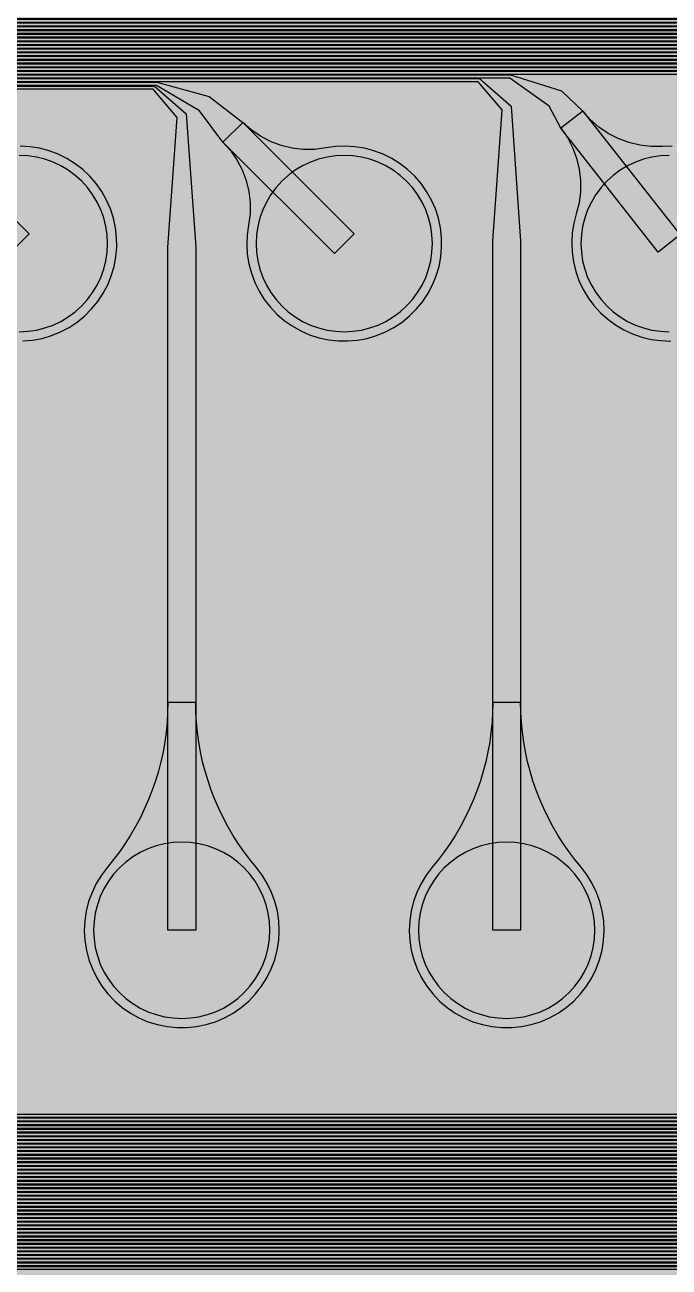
# Model space of a CAD drawing. Header units: metres. Extents: x -7231 to 10969, y -37556 to 1873.
# Drawn here: x -3313 to -2618, y -33144 to -31805 of the extents above; entities that cross this region are included whole.
import ezdxf

# ---------------------------------------------------------------- set-up
doc = ezdxf.new("R2010")
doc.units = ezdxf.units.M
for name, color, linetype in [('Metal1', 4, 'CONTINUOUS'), ('Metal2', 3, 'CONTINUOUS'), ('Polyimide', 7, 'CONTINUOUS'), ('Polyimide_Negative', 5, 'CONTINUOUS')]:
    doc.layers.add(name, color=color, linetype=linetype)

msp = doc.modelspace()

# ---------------------------------------------------------------- hatches: boundary and pattern name
at = {"layer": 'Polyimide'}
msp.add_hatch(color=7, dxfattribs=at).paths.add_polyline_path([(4065.7, -468), (4066.7, -502), (4068.5, -536), (4071.4, -570), (4075.5, -604), (4081, -638), (4088, -672), (4096.5, -706), (4106.6, -740), (4118.3, -774), (4131.6, -808), (4146.5, -842), (4162.9, -876), (4180.7, -910), (4199.8, -944), (4220.2, -978), (4241.7, -1012), (4264.2, -1046), (4287.5, -1080), (4311.5, -1114), (4336, -1148), (4360.9, -1182), (4385.9, -1216), (4410.9, -1250), (4435.7, -1284), (4460.2, -1318), (4484.2, -1352), (4507.5, -1385.9), (4530, -1419.9), (4551.5, -1453.9), (4571.9, -1487.9), (4591.1, -1521.9), (4608.9, -1555.9), (4625.3, -1589.9), (4640.1, -1623.9), (4653.4, -1657.9), (4665.1, -1691.9), (4675.2, -1725.9), (4683.7, -1759.9), (4690.7, -1793.9), (4696.2, -1827.9), (4700.3, -1861.9), (4703.2, -1895.9), (4705.1, -1929.9), (4706.1, -1963.9), (4706.4, -1997.9), (4706.5, -2031.9), (4706.5, -4793), (4710, -4838.4), (4720.2, -4882.7), (4737.1, -4925), (4760.1, -4964.2), (4788.9, -4999.5), (4822.6, -5030), (4860.5, -5055.1), (4901.8, -5074.2), (4901.8, -5074.2), (4970.7, -5105.2), (5034.7, -5145.3), (5092.8, -5193.5), (5143.8, -5249.2), (5186.9, -5311.2), (5221.2, -5378.4), (5246.2, -5449.7), (5261.4, -5523.7), (5266.5, -5599), (5261.4, -5674.3), (5246.2, -5748.3), (5221.2, -5819.6), (5186.9, -5886.8), (5143.8, -5948.8), (5092.8, -6004.5), (5034.7, -6052.7), (4970.7, -6092.8), (4901.8, -6123.8), (4860.5, -6142.9), (4822.6, -6168), (4788.9, -6198.5), (4760.1, -6233.8), (4737.1, -6273), (4720.2, -6315.3), (4710, -6359.6), (4706.5, -6405), (4706.5, -9221.5), (4710, -9266.9), (4720.2, -9311.2), (4737.1, -9353.5), (4760.1, -9392.7), (4788.9, -9428), (4822.6, -9458.5), (4860.5, -9483.6), (4901.8, -9502.7), (4970.7, -9533.7), (5034.7, -9573.8), (5092.8, -9622), (5143.8, -9677.7), (5186.9, -9739.7), (5221.2, -9806.9), (5246.2, -9878.2), (5261.4, -9952.2), (5266.5, -10027.5), (5261.4, -10102.8), (5246.2, -10176.8), (5221.2, -10248.1), (5186.9, -10315.3), (5143.8, -10377.3), (5092.8, -10433), (5034.7, -10481.2), (4970.7, -10521.3), (4901.8, -10552.3), (4860.5, -10571.4), (4822.6, -10596.5), (4788.9, -10627), (4760.1, -10662.3), (4737.1, -10701.5), (4720.2, -10743.8), (4710, -10788.1), (4706.5, -10833.5), (4706.5, -13650), (4710, -13695.4), (4720.2, -13739.7), (4737.1, -13782), (4760.1, -13821.2), (4788.9, -13856.5), (4822.6, -13887), (4860.5, -13912.1), (4901.8, -13931.2), (4970.7, -13962.2), (5034.7, -14002.2), (5092.8, -14050.5), (5143.8, -14106.2), (5186.9, -14168.2), (5221.2, -14235.4), (5246.2, -14306.7), (5261.4, -14380.7), (5266.5, -14456), (5261.4, -14531.3), (5246.2, -14605.3), (5221.2, -14676.5), (5186.9, -14743.8), (5143.8, -14805.8), (5092.8, -14861.5), (5034.7, -14909.7), (4970.7, -14949.8), (4901.8, -14980.8), (4860.5, -14999.9), (4822.6, -15025), (4788.9, -15055.5), (4760.1, -15090.8), (4737.1, -15130), (4720.2, -15172.3), (4710, -15216.6), (4706.5, -15262), (4706.5, -15456), (4720.9, -15750), (4764.1, -16041.3), (4835.7, -16326.8), (4934.9, -16604), (5060.7, -16870.2), (5212.1, -17122.7), (5387.5, -17359.2), (5585.2, -17577.3), (5803.3, -17775), (6039.8, -17950.4), (6292.3, -18101.8), (6558.4, -18227.6), (6835.6, -18326.8), (7121.2, -18398.3), (7412.4, -18441.5), (7706.5, -18456), (9969, -18456), (10047.4, -18459.8), (10125.1, -18471.4), (10201.2, -18490.4), (10275.2, -18516.9), (10346.1, -18550.5), (10413.5, -18590.8), (10476.5, -18637.6), (10534.7, -18690.3), (10587.4, -18748.5), (10634.2, -18811.5), (10674.5, -18878.9), (10708.1, -18949.8), (10734.6, -19023.8), (10753.6, -19099.9), (10765.2, -19177.6), (10769, -19256), (10769, -20895.8), (10730.2, -20951.4), (10694.6, -21009.1), (10662.2, -21068.6), (10633.2, -21129.9), (10607.6, -21192.7), (10585.5, -21256.7), (10566.9, -21322), (10552, -21388.1), (10540.8, -21455), (10533.4, -21522.3), (10529.6, -21590), (10529.6, -21657.8), (10533.4, -21725.5), (10540.8, -21792.9), (10552, -21859.7), (10566.9, -21925.9), (10585.5, -21991.1), (10607.6, -22055.2), (10633.2, -22117.9), (10662.2, -22179.2), (10694.6, -22238.7), (10730.2, -22296.4), (10769, -22352), (10769, -32454.2), (10728.7, -32510.5), (10691.7, -32568.9), (10658, -32629.3), (10627.8, -32691.6), (10601.2, -32755.4), (10578.2, -32820.7), (10558.9, -32887.1), (10543.4, -32954.5), (10531.8, -33022.7), (10524, -33091.4), (10520.1, -33160.5), (10520.1, -33229.7), (10524, -33298.8), (10531.8, -33367.5), (10543.4, -33435.7), (10558.9, -33503.1), (10578.2, -33569.5), (10601.2, -33634.8), (10627.8, -33698.6), (10658, -33760.8), (10691.7, -33821.3), (10728.7, -33879.7), (10769, -33936), (10769, -36556), (10765.2, -36634.4), (10753.6, -36712.1), (10734.6, -36788.2), (10708.1, -36862.1), (10674.5, -36933.1), (10634.2, -37000.5), (10587.4, -37063.5), (10534.7, -37121.7), (10476.5, -37174.4), (10413.5, -37221.2), (10346.1, -37261.5), (10275.2, -37295.1), (10201.2, -37321.6), (10125.1, -37340.6), (10047.4, -37352.1), (9969, -37356), (-6231, -37356), (-6309.4, -37352.1), (-6387.1, -37340.6), (-6463.2, -37321.6), (-6537.2, -37295.1), (-6608.1, -37261.5), (-6675.5, -37221.2), (-6738.5, -37174.4), (-6796.7, -37121.7), (-6849.4, -37063.5), (-6896.2, -37000.5), (-6936.5, -36933.1), (-6970.1, -36862.1), (-6996.6, -36788.2), (-7015.6, -36712.1), (-7027.2, -36634.4), (-7031, -36556), (-7031, -33936), (-6990.7, -33879.8), (-6953.7, -33821.3), (-6920, -33760.9), (-6889.8, -33698.6), (-6863.2, -33634.8), (-6840.2, -33569.5), (-6820.9, -33503.1), (-6805.4, -33435.7), (-6793.7, -33367.5), (-6785.9, -33298.8), (-6782, -33229.7), (-6782, -33160.5), (-6785.9, -33091.4), (-6793.7, -33022.7), (-6805.4, -32954.5), (-6820.9, -32887.1), (-6840.2, -32820.6), (-6863.2, -32755.4), (-6889.8, -32691.5), (-6920, -32629.3), (-6953.7, -32568.9), (-6990.7, -32510.4), (-7031, -32454.2), (-7031, -22364.8), (-6990.7, -22308.6), (-6953.7, -22250.1), (-6920, -22189.7), (-6889.8, -22127.5), (-6863.2, -22063.6), (-6840.2, -21998.4), (-6820.9, -21931.9), (-6805.4, -21864.5), (-6793.7, -21796.3), (-6785.9, -21727.6), (-6782, -21658.5), (-6782, -21589.3), (-6785.9, -21520.3), (-6793.7, -21451.5), (-6805.4, -21383.3), (-6820.9, -21315.9), (-6840.2, -21249.5), (-6863.2, -21184.2), (-6889.8, -21120.4), (-6920, -21058.1), (-6953.7, -20997.7), (-6990.7, -20939.3), (-7031, -20883), (-7031, -19256), (-7027.2, -19177.6), (-7015.6, -19099.9), (-6996.6, -19023.8), (-6970.1, -18949.8), (-6936.5, -18878.9), (-6896.2, -18811.5), (-6849.4, -18748.5), (-6796.7, -18690.3), (-6738.5, -18637.6), (-6675.5, -18590.8), (-6608.1, -18550.5), (-6537.2, -18516.9), (-6463.2, -18490.4), (-6387.1, -18471.4), (-6309.4, -18459.8), (-6231, -18456), (-3968.5, -18456), (-3674.4, -18441.5), (-3383.2, -18398.3), (-3097.6, -18326.8), (-2820.4, -18227.6), (-2554.3, -18101.8), (-2301.8, -17950.4), (-2065.3, -17775), (-1847.2, -17577.3), (-1649.5, -17359.2), (-1474.1, -17122.7), (-1322.7, -16870.2), (-1196.9, -16604), (-1097.7, -16326.8), (-1026.1, -16041.3), (-982.9, -15750), (-968.5, -15456), (-968.5, -15262), (-972, -15216.6), (-982.2, -15172.3), (-999.1, -15130), (-1022.1, -15090.8), (-1050.9, -15055.5), (-1084.6, -15025), (-1122.5, -14999.9), (-1163.8, -14980.8), (-1232.7, -14949.8), (-1296.7, -14909.7), (-1354.8, -14861.5), (-1405.8, -14805.8), (-1448.9, -14743.8), (-1483.2, -14676.5), (-1508.2, -14605.3), (-1523.4, -14531.3), (-1528.5, -14456), (-1523.4, -14380.7), (-1508.2, -14306.7), (-1483.2, -14235.4), (-1448.9, -14168.2), (-1405.8, -14106.2), (-1354.8, -14050.5), (-1296.7, -14002.2), (-1232.7, -13962.2), (-1163.8, -13931.2), (-1122.5, -13912.1), (-1084.6, -13887), (-1050.9, -13856.5), (-1022.1, -13821.2), (-999.1, -13782), (-982.2, -13739.7), (-972, -13695.4), (-968.5, -13650), (-968.5, -12309.6), (-972, -12264.3), (-982.2, -12219.9), (-999.1, -12177.7), (-1022.1, -12138.5), (-1050.9, -12103.2), (-1084.6, -12072.6), (-1122.5, -12047.5), (-1163.8, -12028.5), (-1232.7, -11997.4), (-1296.7, -11957.4), (-1354.8, -11909.1), (-1405.8, -11853.5), (-1448.9, -11791.5), (-1483.2, -11724.2), (-1508.2, -11653), (-1523.4, -11579), (-1528.5, -11503.7), (-1523.4, -11428.3), (-1508.2, -11354.4), (-1483.2, -11283.1), (-1448.9, -11215.9), (-1405.8, -11153.8), (-1354.8, -11098.2), (-1296.7, -11049.9), (-1232.7, -11009.9), (-1163.8, -10978.8), (-1122.5, -10959.8), (-1084.6, -10934.7), (-1050.9, -10904.1), (-1022.1, -10868.9), (-999.1, -10829.6), (-982.2, -10787.4), (-972, -10743), (-968.5, -10697.7), (-968.5, -9357.3), (-972, -9311.9), (-982.2, -9267.6), (-999.1, -9225.4), (-1022.1, -9186.1), (-1050.9, -9150.8), (-1084.6, -9120.3), (-1122.5, -9095.2), (-1163.8, -9076.2), (-1163.8, -9076.2), (-1232.7, -9045.1), (-1296.7, -9005.1), (-1354.8, -8956.8), (-1405.8, -8901.1), (-1448.9, -8839.1), (-1483.2, -8771.9), (-1508.2, -8700.6), (-1523.4, -8626.7), (-1528.5, -8551.3), (-1523.4, -8476), (-1508.2, -8402), (-1483.2, -8330.8), (-1448.9, -8263.5), (-1405.8, -8201.5), (-1354.8, -8145.9), (-1296.7, -8097.6), (-1232.7, -8057.6), (-1163.8, -8026.5), (-1163.8, -8026.5), (-1122.5, -8007.4), (-1084.6, -7982.4), (-1050.9, -7951.8), (-1022.1, -7916.5), (-999.1, -7877.3), (-982.2, -7835), (-972, -7790.7), (-968.5, -7745.4), (-968.5, -6405), (-972, -6359.6), (-982.2, -6315.3), (-999.1, -6273), (-1022.1, -6233.8), (-1050.9, -6198.5), (-1084.6, -6168), (-1122.5, -6142.9), (-1163.8, -6123.8), (-1163.8, -6123.8), (-1232.7, -6092.8), (-1296.7, -6052.7), (-1354.8, -6004.5), (-1405.8, -5948.8), (-1448.9, -5886.8), (-1483.2, -5819.6), (-1508.2, -5748.3), (-1523.4, -5674.3), (-1528.5, -5599), (-1523.4, -5523.7), (-1508.2, -5449.7), (-1483.2, -5378.4), (-1448.9, -5311.2), (-1405.8, -5249.2), (-1354.8, -5193.5), (-1296.7, -5145.3), (-1232.7, -5105.2), (-1163.8, -5074.2), (-1163.8, -5074.2), (-1122.5, -5055.1), (-1084.6, -5030), (-1050.9, -4999.5), (-1022.1, -4964.2), (-999.1, -4925), (-982.2, -4882.7), (-972, -4838.4), (-968.5, -4793), (-968.5, -2031.9), (-968.4, -1997.9), (-968.1, -1963.9), (-967.1, -1929.9), (-965.2, -1895.9), (-962.2, -1861.9), (-958, -1827.9), (-952.4, -1793.9), (-945.3, -1759.9), (-936.6, -1725.9), (-926.4, -1691.9), (-914.4, -1657.9), (-900.9, -1623.9), (-885.7, -1589.9), (-869.1, -1555.9), (-850.9, -1521.9), (-831.4, -1487.9), (-810.6, -1453.9), (-788.7, -1419.9), (-765.8, -1385.9), (-742.1, -1352), (-717.6, -1318), (-692.7, -1284), (-667.4, -1250), (-641.9, -1216), (-616.4, -1182), (-591.1, -1148), (-566.1, -1114), (-541.7, -1080), (-517.9, -1046), (-495, -1012), (-473.1, -978), (-452.4, -944), (-432.8, -910), (-414.7, -876), (-398, -842), (-382.9, -808), (-369.3, -774), (-357.4, -740), (-347.1, -706), (-338.4, -672), (-331.3, -638), (-325.7, -604), (-321.5, -570), (-318.6, -536), (-316.7, -502), (-315.7, -468), (-315.3, -434), (-315.2, -400), (-315.2, 401), (-315.2, 451), (-315.2, 1644), (-270.2, 1644), (-270, 1637.1), (-269.4, 1630.3), (-268.2, 1623.5), (-266.7, 1616.8), (-264.7, 1610.2), (-262.3, 1603.8), (-259.4, 1597.6), (-256.2, 1591.5), (-252.6, 1585.7), (-248.6, 1580.1), (-244.2, 1574.8), (-239.5, 1569.8), (-234.5, 1565.1), (-229.2, 1560.7), (-223.6, 1556.7), (-217.8, 1553.1), (-211.7, 1549.8), (-205.4, 1547), (-199, 1544.6), (-192.4, 1542.6), (-185.7, 1541), (-179, 1539.9), (-172.1, 1539.2), (-165.2, 1539), (-158.4, 1539.2), (-151.5, 1539.9), (-144.8, 1541), (-138.1, 1542.6), (-131.5, 1544.6), (-125.1, 1547), (-118.8, 1549.8), (-112.8, 1553.1), (-106.9, 1556.7), (-101.3, 1560.7), (-96, 1565.1), (-91, 1569.8), (-86.3, 1574.8), (-81.9, 1580.1), (-77.9, 1585.7), (-74.3, 1591.5), (-71.1, 1597.6), (-68.2, 1603.8), (-65.8, 1610.2), (-63.8, 1616.8), (-62.3, 1623.5), (-61.1, 1630.3), (-60.5, 1637.1), (-60.2, 1644), (1853, 1644), (1853, 1573), (3815.2, 1573), (3815.5, 1579.5), (3816.1, 1586.1), (3817.2, 1592.5), (3818.7, 1598.9), (3820.6, 1605.1), (3822.9, 1611.3), (3825.6, 1617.2), (3828.6, 1623), (3832.1, 1628.6), (3835.9, 1633.9), (3840.1, 1638.9), (3844.5, 1643.7), (3849.3, 1648.2), (3854.4, 1652.3), (3859.7, 1656.1), (3865.2, 1659.6), (3871, 1662.7), (3877, 1665.4), (3883.1, 1667.7), (3889.4, 1669.6), (3895.7, 1671.1), (3902.2, 1672.1), (3908.7, 1672.8), (3915.2, 1673), (3921.8, 1672.8), (3928.3, 1672.1), (3934.8, 1671.1), (3941.1, 1669.6), (3947.4, 1667.7), (3953.5, 1665.4), (3959.5, 1662.7), (3965.2, 1659.6), (3970.8, 1656.1), (3976.1, 1652.3), (3981.2, 1648.2), (3986, 1643.7), (3990.4, 1638.9), (3994.6, 1633.9), (3998.4, 1628.6), (4001.9, 1623), (4004.9, 1617.2), (4007.6, 1611.3), (4009.9, 1605.1), (4011.8, 1598.9), (4013.3, 1592.5), (4014.4, 1586.1), (4015, 1579.5), (4015.2, 1573), (4065.2, 1573), (4065.2, 451), (4065.2, 401), (4065.2, -400), (4065.3, -434), (4065.7, -468)])

# ---------------------------------------------------------------- linework, layer by layer
at = {"layer": 'Metal1'}
for points in [[(1520.7, -19211.9), (1520.7, -33111.7), (1489.7, -33142.7), (-5874.2, -33142.7), (-5905.2, -33111.7), (-5905.2, -30808.3), (-5874.2, -30777.2), (-3872.8, -30777.2), (-3838.6, -30807), (-3828.5, -30947.5), (-3828.5, -31671), (-3858.5, -31671), (-3858.5, -30947.5), (-3848.4, -30811), (-3874.2, -30780.8), (-5872.8, -30780.8), (-5901.7, -30809.7), (-5901.7, -33110.3), (-5872.8, -33139.2), (1488.3, -33139.2), (1517.2, -33110.3), (1517.2, -19211.9)], [(1512.7, -19211.9), (1512.7, -33103.7), (1481.7, -33134.7), (-5866.2, -33134.7), (-5897.2, -33103.7), (-5897.2, -30816.3), (-5866.2, -30785.2), (-4222.8, -30785.2), (-4188.6, -30815), (-4178.5, -30953.9), (-4178.5, -31671), (-4208.5, -31671), (-4208.5, -30953.9), (-4198.4, -30819), (-4224.2, -30788.8), (-5864.8, -30788.8), (-5893.7, -30817.7), (-5893.7, -33102.3), (-5864.8, -33131.2), (1480.3, -33131.2), (1509.2, -33102.3), (1509.2, -19211.9)], [(1504.7, -19211.9), (1504.7, -33095.7), (1473.7, -33126.7), (-5858.2, -33126.7), (-5889.2, -33095.7), (-5889.2, -30824.3), (-5858.2, -30793.2), (-4572.8, -30793.2), (-4538.6, -30823), (-4528.5, -30960.3), (-4528.5, -31671), (-4558.5, -31671), (-4558.5, -30960.3), (-4548.4, -30827), (-4574.2, -30796.8), (-5856.8, -30796.8), (-5885.7, -30825.7), (-5885.7, -33094.3), (-5856.8, -33123.2), (1472.3, -33123.2), (1501.2, -33094.3), (1501.2, -19211.9)], [(1496.7, -19211.9), (1496.7, -33087.7), (1465.7, -33118.7), (-5850.2, -33118.7), (-5881.2, -33087.7), (-5881.2, -30832.3), (-5850.2, -30801.2), (-4922.8, -30801.2), (-4888.6, -30831), (-4878.5, -30966.7), (-4878.5, -31671), (-4908.5, -31671), (-4908.5, -30966.7), (-4898.4, -30835), (-4924.2, -30804.8), (-5848.8, -30804.8), (-5877.7, -30833.7), (-5877.7, -33086.3), (-5848.8, -33115.2), (1464.3, -33115.2), (1493.2, -33086.3), (1493.2, -19211.9)], [(1488.7, -19211.9), (1488.7, -33079.7), (1457.7, -33110.7), (-5842.2, -33110.7), (-5873.2, -33079.7), (-5873.2, -30840.3), (-5842.2, -30809.2), (-5272.8, -30809.2), (-5238.5, -30838.9), (-5228.5, -30973.1), (-5228.5, -31671), (-5258.5, -31671), (-5258.5, -30973.1), (-5248.5, -30843.1), (-5274.2, -30812.8), (-5840.8, -30812.8), (-5869.7, -30841.7), (-5869.7, -33078.3), (-5840.8, -33107.2), (1456.3, -33107.2), (1485.2, -33078.3), (1485.2, -19211.9)], [(1480.7, -19211.9), (1480.7, -33071.7), (1449.7, -33102.7), (-5834.2, -33102.7), (-5865.2, -33071.7), (-5865.2, -31830.3), (-5834.2, -31799.2), (-22.8, -31799.2), (11.1, -31829.1), (21.5, -31987.1), (21.5, -32781), (-8.5, -32781), (-8.5, -31987.1), (1.9, -31832.9), (-24.2, -31802.7), (-5832.8, -31802.7), (-5861.7, -31831.7), (-5861.7, -33070.3), (-5832.8, -33099.2), (1448.3, -33099.2), (1477.2, -33070.3), (1477.2, -19211.9)], [(1472.7, -19211.9), (1472.7, -33063.7), (1441.7, -33094.7), (-5826.2, -33094.7), (-5857.2, -33063.7), (-5857.2, -31838.3), (-5826.2, -31807.2), (-372.8, -31807.2), (-338.9, -31837.1), (-328.5, -31993.5), (-328.5, -32781), (-358.5, -32781), (-358.5, -31993.5), (-348.1, -31840.9), (-374.2, -31810.7), (-5824.8, -31810.7), (-5853.7, -31839.7), (-5853.7, -33062.3), (-5824.8, -33091.2), (1440.3, -33091.2), (1469.2, -33062.3), (1469.2, -19211.9)], [(1464.7, -19211.9), (1464.7, -33055.7), (1433.7, -33086.7), (-5818.2, -33086.7), (-5849.2, -33055.7), (-5849.2, -31846.3), (-5818.2, -31815.2), (-722.8, -31815.2), (-688.9, -31845.1), (-678.5, -31999.9), (-678.5, -32781), (-708.5, -32781), (-708.5, -31999.9), (-698.1, -31848.9), (-724.2, -31818.7), (-5816.8, -31818.7), (-5845.7, -31847.7), (-5845.7, -33054.3), (-5816.8, -33083.2), (1432.3, -33083.2), (1461.2, -33054.3), (1461.2, -19211.9)], [(1456.7, -19211.9), (1456.7, -33047.7), (1425.7, -33078.7), (-5810.2, -33078.7), (-5841.2, -33047.7), (-5841.2, -31854.3), (-5810.2, -31823.2), (-1072.8, -31823.2), (-1038.8, -31853.1), (-1028.5, -32006.3), (-1028.5, -32781), (-1058.5, -32781), (-1058.5, -32006.3), (-1048.2, -31856.9), (-1074.2, -31826.7), (-5808.8, -31826.7), (-5837.7, -31855.7), (-5837.7, -33046.3), (-5808.8, -33075.2), (1424.3, -33075.2), (1453.2, -33046.3), (1453.2, -19211.9)], [(1448.7, -19211.9), (1448.7, -33039.7), (1417.7, -33070.7), (-5802.2, -33070.7), (-5833.2, -33039.7), (-5833.2, -31862.3), (-5802.2, -31831.2), (-1422.8, -31831.2), (-1388.8, -31861.1), (-1378.5, -32012.7), (-1378.5, -32781), (-1408.5, -32781), (-1408.5, -32012.7), (-1398.2, -31864.9), (-1424.2, -31834.7), (-5800.8, -31834.7), (-5829.7, -31863.7), (-5829.7, -33038.3), (-5800.8, -33067.2), (1416.3, -33067.2), (1445.2, -33038.3), (1445.2, -19211.9)], [(1440.7, -19211.9), (1440.7, -33031.7), (1409.7, -33062.7), (-5794.2, -33062.7), (-5825.2, -33031.7), (-5825.2, -31870.3), (-5794.2, -31839.2), (-1772.8, -31839.2), (-1738.8, -31869.1), (-1728.5, -32019.1), (-1728.5, -32781), (-1758.5, -32781), (-1758.5, -32019.1), (-1748.2, -31872.9), (-1774.2, -31842.7), (-5792.8, -31842.7), (-5821.7, -31871.7), (-5821.7, -33030.3), (-5792.8, -33059.2), (1408.3, -33059.2), (1437.2, -33030.3), (1437.2, -19211.9)], [(1432.7, -19211.9), (1432.7, -33023.7), (1401.7, -33054.7), (-5786.2, -33054.7), (-5817.2, -33023.7), (-5817.2, -31878.3), (-5786.2, -31847.2), (-2122.8, -31847.2), (-2088.8, -31877), (-2078.5, -32025.5), (-2078.5, -32781), (-2108.5, -32781), (-2108.5, -32025.5), (-2098.2, -31881), (-2124.2, -31850.7), (-5784.8, -31850.7), (-5813.7, -31879.7), (-5813.7, -33022.3), (-5784.8, -33051.2), (1400.3, -33051.2), (1429.2, -33022.3), (1429.2, -19211.9)], [(1424.7, -19211.9), (1424.7, -33015.7), (1393.7, -33046.7), (-5778.2, -33046.7), (-5809.2, -33015.7), (-5809.2, -31886.3), (-5778.2, -31855.2), (-2472.8, -31855.2), (-2438.7, -31885), (-2428.5, -32031.9), (-2428.5, -32781), (-2458.5, -32781), (-2458.5, -32031.9), (-2448.3, -31889), (-2474.2, -31858.7), (-5776.8, -31858.7), (-5805.7, -31887.7), (-5805.7, -33014.3), (-5776.8, -33043.2), (1392.3, -33043.2), (1421.2, -33014.3), (1421.2, -19211.9)], [(1416.7, -19211.9), (1416.7, -33007.7), (1385.7, -33038.7), (-5770.2, -33038.7), (-5801.2, -33007.7), (-5801.2, -31894.3), (-5770.2, -31863.2), (-2822.8, -31863.2), (-2788.7, -31893), (-2778.5, -32038.3), (-2778.5, -32781), (-2808.5, -32781), (-2808.5, -32038.3), (-2798.3, -31897), (-2824.2, -31866.7), (-5768.8, -31866.7), (-5797.7, -31895.7), (-5797.7, -33006.3), (-5768.8, -33035.2), (1384.3, -33035.2), (1413.2, -33006.3), (1413.2, -19211.9)], [(1408.7, -19211.9), (1408.7, -32999.7), (1377.7, -33030.7), (-5762.2, -33030.7), (-5793.2, -32999.7), (-5793.2, -31902.3), (-5762.2, -31871.2), (-3172.8, -31871.2), (-3138.7, -31901), (-3128.5, -32044.7), (-3128.5, -32781), (-3158.5, -32781), (-3158.5, -32044.7), (-3148.3, -31905), (-3174.2, -31874.7), (-5760.8, -31874.7), (-5789.7, -31903.7), (-5789.7, -32998.3), (-5760.8, -33027.2), (1376.3, -33027.2), (1405.2, -32998.3), (1405.2, -19211.9)], [(1400.7, -19211.9), (1400.7, -32991.7), (1369.7, -33022.7), (-5754.2, -33022.7), (-5785.2, -32991.7), (-5785.2, -31910.3), (-5754.2, -31879.2), (-3522.8, -31879.2), (-3488.7, -31909), (-3478.5, -32051.1), (-3478.5, -32781), (-3508.5, -32781), (-3508.5, -32051.1), (-3498.3, -31913), (-3524.2, -31882.7), (-5752.8, -31882.7), (-5781.7, -31911.7), (-5781.7, -32990.3), (-5752.8, -33019.2), (1368.3, -33019.2), (1397.2, -32990.3), (1397.2, -19211.9)], [(1392.7, -19211.9), (1392.7, -32983.7), (1361.7, -33014.7), (-5746.2, -33014.7), (-5777.2, -32983.7), (-5777.2, -31918.3), (-5746.2, -31887.2), (-3872.8, -31887.2), (-3838.6, -31917), (-3828.5, -32057.5), (-3828.5, -32781), (-3858.5, -32781), (-3858.5, -32057.5), (-3848.4, -31921), (-3874.2, -31890.7), (-5744.8, -31890.7), (-5773.7, -31919.7), (-5773.7, -32982.3), (-5744.8, -33011.2), (1360.3, -33011.2), (1389.2, -32982.3), (1389.2, -19211.9)], [(1384.7, -19211.9), (1384.7, -32975.7), (1353.7, -33006.7), (-5738.2, -33006.7), (-5769.2, -32975.7), (-5769.2, -31926.3), (-5738.2, -31895.2), (-4222.8, -31895.2), (-4188.6, -31925), (-4178.5, -32063.9), (-4178.5, -32781), (-4208.5, -32781), (-4208.5, -32063.9), (-4198.4, -31929), (-4224.2, -31898.7), (-5736.8, -31898.7), (-5765.7, -31927.7), (-5765.7, -32974.3), (-5736.8, -33003.2), (1352.3, -33003.2), (1381.2, -32974.3), (1381.2, -19211.9)], [(1376.7, -19211.9), (1376.7, -32967.7), (1345.7, -32998.7), (-5730.2, -32998.7), (-5761.2, -32967.7), (-5761.2, -31934.3), (-5730.2, -31903.2), (-4572.8, -31903.2), (-4538.6, -31933), (-4528.5, -32070.3), (-4528.5, -32781), (-4558.5, -32781), (-4558.5, -32070.3), (-4548.4, -31937), (-4574.2, -31906.7), (-5728.8, -31906.7), (-5757.7, -31935.7), (-5757.7, -32966.3), (-5728.8, -32995.2), (1344.3, -32995.2), (1373.2, -32966.3), (1373.2, -19211.9)], [(1368.7, -19211.9), (1368.7, -32959.7), (1337.7, -32990.7), (-5722.2, -32990.7), (-5753.2, -32959.7), (-5753.2, -31942.3), (-5722.2, -31911.2), (-4922.8, -31911.2), (-4888.6, -31941), (-4878.5, -32076.7), (-4878.5, -32781), (-4908.5, -32781), (-4908.5, -32076.7), (-4898.4, -31945), (-4924.2, -31914.7), (-5720.8, -31914.7), (-5749.7, -31943.7), (-5749.7, -32958.3), (-5720.8, -32987.2), (1336.3, -32987.2), (1365.2, -32958.3), (1365.2, -19211.9)], [(1360.7, -19211.9), (1360.7, -32951.7), (1329.7, -32982.7), (-5714.2, -32982.7), (-5745.2, -32951.7), (-5745.2, -31950.3), (-5714.2, -31919.2), (-5272.8, -31919.2), (-5238.5, -31948.9), (-5228.5, -32083.1), (-5228.5, -32781), (-5258.5, -32781), (-5258.5, -32083.1), (-5248.5, -31953.1), (-5274.2, -31922.7), (-5712.8, -31922.7), (-5741.7, -31951.7), (-5741.7, -32950.3), (-5712.8, -32979.2), (1328.3, -32979.2), (1357.2, -32950.3), (1357.2, -19211.9)]]:
    msp.add_lwpolyline(points, dxfattribs=at)
for points in [[(-3158.5, -32535.4), (-3158.7, -32546.2), (-3159.3, -32556.9), (-3160.4, -32567.6), (-3161.8, -32578.2), (-3163.7, -32588.8), (-3166, -32599.3), (-3168.7, -32609.6), (-3171.8, -32619.9), (-3175.3, -32630.1), (-3179.2, -32640.1), (-3183.5, -32649.9), (-3188.1, -32659.6), (-3193.2, -32669.1), (-3198.6, -32678.4), (-3204.3, -32687.4), (-3210.4, -32696.2), (-3216.9, -32704.8), (-3223.6, -32713.1), (-3230.1, -32721.6), (-3235.6, -32730.6), (-3240.2, -32740.2), (-3243.9, -32750.1), (-3246.5, -32760.4), (-3248, -32770.9), (-3248.5, -32781.5), (-3247.9, -32792.1), (-3246.3, -32802.6), (-3243.6, -32812.8), (-3239.8, -32822.7), (-3235.1, -32832.2), (-3229.5, -32841.2), (-3223, -32849.6), (-3215.7, -32857.3), (-3207.6, -32864.2), (-3198.9, -32870.2), (-3189.6, -32875.3), (-3179.9, -32879.5), (-3169.7, -32882.7), (-3159.4, -32884.8), (-3148.8, -32885.9), (-3138.2, -32885.9), (-3127.6, -32884.8), (-3117.3, -32882.7), (-3107.1, -32879.5), (-3097.4, -32875.3), (-3088.1, -32870.2), (-3079.4, -32864.2), (-3071.3, -32857.3), (-3064, -32849.6), (-3057.5, -32841.2), (-3051.9, -32832.2), (-3047.2, -32822.7), (-3043.4, -32812.8), (-3040.7, -32802.6), (-3039.1, -32792.1), (-3038.5, -32781.5), (-3039, -32770.9), (-3040.5, -32760.4), (-3043.1, -32750.1), (-3046.8, -32740.2), (-3051.4, -32730.6), (-3056.9, -32721.6), (-3063.4, -32713.1), (-3070.1, -32704.8), (-3076.6, -32696.2), (-3082.7, -32687.4), (-3088.4, -32678.4), (-3093.8, -32669.1), (-3098.9, -32659.6), (-3103.5, -32649.9), (-3107.8, -32640.1), (-3111.7, -32630.1), (-3115.2, -32619.9), (-3118.3, -32609.6), (-3121, -32599.3), (-3123.3, -32588.8), (-3125.2, -32578.2), (-3126.6, -32567.6), (-3127.7, -32556.9), (-3128.3, -32546.2), (-3128.5, -32535.4), (-3158.5, -32535.4)], [(-2808.5, -32535.4), (-2808.7, -32546.2), (-2809.3, -32556.9), (-2810.4, -32567.6), (-2811.8, -32578.2), (-2813.7, -32588.8), (-2816, -32599.3), (-2818.7, -32609.6), (-2821.8, -32619.9), (-2825.3, -32630.1), (-2829.2, -32640.1), (-2833.5, -32649.9), (-2838.1, -32659.6), (-2843.2, -32669.1), (-2848.6, -32678.4), (-2854.3, -32687.4), (-2860.4, -32696.2), (-2866.9, -32704.8), (-2873.6, -32713.1), (-2880.1, -32721.6), (-2885.6, -32730.6), (-2890.2, -32740.2), (-2893.9, -32750.1), (-2896.5, -32760.4), (-2898, -32770.9), (-2898.5, -32781.5), (-2897.9, -32792.1), (-2896.3, -32802.6), (-2893.6, -32812.8), (-2889.8, -32822.7), (-2885.1, -32832.2), (-2879.5, -32841.2), (-2873, -32849.6), (-2865.7, -32857.3), (-2857.6, -32864.2), (-2848.9, -32870.2), (-2839.6, -32875.3), (-2829.9, -32879.5), (-2819.7, -32882.7), (-2809.4, -32884.8), (-2798.8, -32885.9), (-2788.2, -32885.9), (-2777.6, -32884.8), (-2767.3, -32882.7), (-2757.1, -32879.5), (-2747.4, -32875.3), (-2738.1, -32870.2), (-2729.4, -32864.2), (-2721.3, -32857.3), (-2714, -32849.6), (-2707.5, -32841.2), (-2701.9, -32832.2), (-2697.2, -32822.7), (-2693.4, -32812.8), (-2690.7, -32802.6), (-2689.1, -32792.1), (-2688.5, -32781.5), (-2689, -32770.9), (-2690.5, -32760.4), (-2693.1, -32750.1), (-2696.8, -32740.2), (-2701.4, -32730.6), (-2706.9, -32721.6), (-2713.4, -32713.1), (-2720.1, -32704.8), (-2726.6, -32696.2), (-2732.7, -32687.4), (-2738.4, -32678.4), (-2743.8, -32669.1), (-2748.9, -32659.6), (-2753.5, -32649.9), (-2757.8, -32640.1), (-2761.7, -32630.1), (-2765.2, -32619.9), (-2768.3, -32609.6), (-2771, -32599.3), (-2773.3, -32588.8), (-2775.2, -32578.2), (-2776.6, -32567.6), (-2777.7, -32556.9), (-2778.3, -32546.2), (-2778.5, -32535.4), (-2808.5, -32535.4)]]:
    msp.add_lwpolyline(points, close=True, dxfattribs=at)
at = {"layer": 'Metal2'}
for points in [[(1524.7, -19211.9), (1524.7, -33115.7), (1493.7, -33146.7), (-5878.2, -33146.7), (-5909.2, -33115.7), (-5909.2, -30804.3), (-5878.2, -30773.2), (-3854.2, -30773.2), (-3796.8, -30786.6), (-3777.9, -30800.4), (-3657.9, -30920.4), (-3679.1, -30941.6), (-3799.1, -30821.6), (-3809.7, -30805.9), (-3854.8, -30776.8), (-5876.8, -30776.8), (-5905.7, -30805.7), (-5905.7, -33114.3), (-5876.8, -33143.2), (1492.3, -33143.2), (1521.2, -33114.3), (1521.2, -19211.9)], [(1516.7, -19211.9), (1516.7, -33107.7), (1485.7, -33138.7), (-5870.2, -33138.7), (-5901.2, -33107.7), (-5901.2, -30812.3), (-5870.2, -30781.2), (-4196.2, -30781.2), (-4137.9, -30793.2), (-4127.9, -30800.4), (-4007.9, -30920.4), (-4029.1, -30941.6), (-4149.1, -30821.6), (-4152.7, -30815.3), (-4196.8, -30784.8), (-5868.8, -30784.8), (-5897.7, -30813.7), (-5897.7, -33106.3), (-5868.8, -33135.2), (1484.3, -33135.2), (1513.2, -33106.3), (1513.2, -19211.9)], [(1508.7, -19211.9), (1508.7, -33099.7), (1477.7, -33130.7), (-5862.2, -33130.7), (-5893.2, -33099.7), (-5893.2, -30820.3), (-5862.2, -30789.2), (-4538.2, -30789.2), (-4478.8, -30799.5), (-4357.9, -30920.4), (-4379.1, -30941.6), (-4495.8, -30824.9), (-4538.8, -30792.8), (-5860.8, -30792.8), (-5889.7, -30821.7), (-5889.7, -33098.3), (-5860.8, -33127.2), (1476.3, -33127.2), (1505.2, -33098.3), (1505.2, -19211.9)], [(1500.7, -19211.9), (1500.7, -33091.7), (1469.7, -33122.7), (-5854.2, -33122.7), (-5885.2, -33091.7), (-5885.2, -30828.3), (-5854.2, -30797.2), (-4880.2, -30797.2), (-4820.8, -30807.5), (-4707.9, -30920.4), (-4729.1, -30941.6), (-4837.8, -30832.9), (-4880.8, -30800.8), (-5852.8, -30800.8), (-5881.7, -30829.7), (-5881.7, -33090.3), (-5852.8, -33119.2), (1468.3, -33119.2), (1497.2, -33090.3), (1497.2, -19211.9)], [(1492.7, -19211.9), (1492.7, -33083.7), (1461.7, -33114.7), (-5846.2, -33114.7), (-5877.2, -33083.7), (-5877.2, -30836.3), (-5846.2, -30805.2), (-5222.2, -30805.2), (-5162.8, -30815.5), (-5057.9, -30920.4), (-5079.1, -30941.6), (-5179.8, -30840.9), (-5222.8, -30808.8), (-5844.8, -30808.8), (-5873.7, -30837.7), (-5873.7, -33082.3), (-5844.8, -33111.2), (1460.3, -33111.2), (1489.2, -33082.3), (1489.2, -19211.9)], [(1484.7, -19211.9), (1484.7, -33075.7), (1453.7, -33106.7), (-5838.2, -33106.7), (-5869.2, -33075.7), (-5869.2, -31826.3), (-5838.2, -31795.2), (10.8, -31795.2), (60.3, -31817.9), (109.5, -31886.6), (194.5, -32033.5), (168.5, -32048.5), (83.5, -31901.6), (50.3, -31828), (9.8, -31798.7), (-5836.8, -31798.7), (-5865.7, -31827.7), (-5865.7, -33074.3), (-5836.8, -33103.2), (1452.3, -33103.2), (1481.2, -33074.3), (1481.2, -19211.9)], [(1476.7, -19211.9), (1476.7, -33067.7), (1445.7, -33098.7), (-5830.2, -33098.7), (-5861.2, -33067.7), (-5861.2, -31834.3), (-5830.2, -31803.2), (-339.3, -31803.2), (-289.1, -31825.4), (-242.8, -31887.7), (-155.6, -32033.3), (-181.4, -32048.7), (-268.5, -31903.1), (-299.5, -31836.1), (-340.2, -31806.7), (-5828.8, -31806.7), (-5857.7, -31835.7), (-5857.7, -33066.3), (-5828.8, -33095.2), (1444.3, -33095.2), (1473.2, -33066.3), (1473.2, -19211.9)], [(1468.7, -19211.9), (1468.7, -33059.7), (1437.7, -33090.7), (-5822.2, -33090.7), (-5853.2, -33059.7), (-5853.2, -31842.3), (-5822.2, -31811.2), (-689.3, -31811.2), (-638.6, -31832.9), (-595.1, -31888.8), (-505.7, -32033.1), (-531.3, -32048.9), (-620.6, -31904.6), (-649.3, -31844.1), (-690.2, -31814.7), (-5820.8, -31814.7), (-5849.7, -31843.7), (-5849.7, -33058.3), (-5820.8, -33087.2), (1436.3, -33087.2), (1465.2, -33058.3), (1465.2, -19211.9)], [(1460.7, -19211.9), (1460.7, -33051.7), (1429.7, -33082.7), (-5814.2, -33082.7), (-5845.2, -33051.7), (-5845.2, -31850.3), (-5814.2, -31819.2), (-1039.3, -31819.2), (-988, -31840.3), (-947.5, -31890.1), (-855.9, -32032.9), (-881.1, -32049.1), (-972.8, -31906.3), (-999, -31852.2), (-1040.2, -31822.7), (-5812.8, -31822.7), (-5841.7, -31851.7), (-5841.7, -33050.3), (-5812.8, -33079.2), (1428.3, -33079.2), (1457.2, -33050.3), (1457.2, -19211.9)], [(1452.7, -19211.9), (1452.7, -33043.7), (1421.7, -33074.7), (-5806.2, -33074.7), (-5837.2, -33043.7), (-5837.2, -31858.3), (-5806.2, -31827.2), (-1389.3, -31827.2), (-1337.4, -31847.7), (-1300.1, -31891.4), (-1206, -32032.7), (-1231, -32049.3), (-1325.1, -31908.1), (-1348.8, -31860.3), (-1390.2, -31830.7), (-5804.8, -31830.7), (-5833.7, -31859.7), (-5833.7, -33042.3), (-5804.8, -33071.2), (1420.3, -33071.2), (1449.2, -33042.3), (1449.2, -19211.9)], [(1444.7, -19211.9), (1444.7, -33035.7), (1413.7, -33066.7), (-5798.2, -33066.7), (-5829.2, -33035.7), (-5829.2, -31866.3), (-5798.2, -31835.2), (-1739.3, -31835.2), (-1686.7, -31855), (-1652.8, -31892.9), (-1556.2, -32032.5), (-1580.8, -32049.5), (-1677.4, -31910), (-1698.6, -31868.4), (-1740.1, -31838.7), (-5796.8, -31838.7), (-5825.7, -31867.7), (-5825.7, -33034.3), (-5796.8, -33063.2), (1412.3, -33063.2), (1441.2, -33034.3), (1441.2, -19211.9)], [(1436.7, -19211.9), (1436.7, -33027.7), (1405.7, -33058.7), (-5790.2, -33058.7), (-5821.2, -33027.7), (-5821.2, -31874.3), (-5790.2, -31843.2), (-2089.3, -31843.2), (-2036, -31862.2), (-2005.5, -31894.5), (-1906.3, -32032.2), (-1930.7, -32049.8), (-2029.9, -31912.1), (-2048.3, -31876.5), (-2090.1, -31846.7), (-5788.8, -31846.7), (-5817.7, -31875.7), (-5817.7, -33026.3), (-5788.8, -33055.2), (1404.3, -33055.2), (1433.2, -33026.3), (1433.2, -19211.9)], [(1428.7, -19211.9), (1428.7, -33019.7), (1397.7, -33050.7), (-5782.2, -33050.7), (-5813.2, -33019.7), (-5813.2, -31882.3), (-5782.2, -31851.2), (-2439.3, -31851.2), (-2385.3, -31869.3), (-2358.4, -31896.3), (-2256.5, -32032), (-2280.5, -32050), (-2382.4, -31914.3), (-2398.1, -31884.7), (-2440.1, -31854.7), (-5780.8, -31854.7), (-5809.7, -31883.7), (-5809.7, -33018.3), (-5780.8, -33047.2), (1396.3, -33047.2), (1425.2, -33018.3), (1425.2, -19211.9)], [(1420.7, -19211.9), (1420.7, -33011.7), (1389.7, -33042.7), (-5774.2, -33042.7), (-5805.2, -33011.7), (-5805.2, -31890.3), (-5774.2, -31859.2), (-2789.3, -31859.2), (-2734.5, -31876.3), (-2711.4, -31898.2), (-2606.7, -32031.7), (-2630.3, -32050.3), (-2735.1, -31916.7), (-2747.9, -31892.9), (-2790.1, -31862.7), (-5772.8, -31862.7), (-5801.7, -31891.7), (-5801.7, -33010.3), (-5772.8, -33039.2), (1388.3, -33039.2), (1417.2, -33010.3), (1417.2, -19211.9)], [(1412.7, -19211.9), (1412.7, -33003.7), (1381.7, -33034.7), (-5766.2, -33034.7), (-5797.2, -33003.7), (-5797.2, -31898.3), (-5766.2, -31867.2), (-3170.2, -31867.2), (-3114.1, -31882.4), (-3077.9, -31910.4), (-2957.9, -32030.4), (-2979.1, -32051.6), (-3099.1, -31931.6), (-3124.5, -31898), (-3170.8, -31870.7), (-5764.8, -31870.7), (-5793.7, -31899.7), (-5793.7, -33002.3), (-5764.8, -33031.2), (1380.3, -33031.2), (1409.2, -33002.3), (1409.2, -19211.9)], [(1404.7, -19211.9), (1404.7, -32995.7), (1373.7, -33026.7), (-5758.2, -33026.7), (-5789.2, -32995.7), (-5789.2, -31906.3), (-5758.2, -31875.2), (-3512.2, -31875.2), (-3455.5, -31889.6), (-3427.9, -31910.4), (-3307.9, -32030.4), (-3329.1, -32051.6), (-3449.1, -31931.6), (-3467, -31906.8), (-3512.8, -31878.7), (-5756.8, -31878.7), (-5785.7, -31907.7), (-5785.7, -32994.3), (-5756.8, -33023.2), (1372.3, -33023.2), (1401.2, -32994.3), (1401.2, -19211.9)], [(1396.7, -19211.9), (1396.7, -32987.7), (1365.7, -33018.7), (-5750.2, -33018.7), (-5781.2, -32987.7), (-5781.2, -31914.3), (-5750.2, -31883.2), (-3854.2, -31883.2), (-3796.8, -31896.6), (-3777.9, -31910.4), (-3657.9, -32030.4), (-3679.1, -32051.6), (-3799.1, -31931.6), (-3809.7, -31915.9), (-3854.8, -31886.7), (-5748.8, -31886.7), (-5777.7, -31915.7), (-5777.7, -32986.3), (-5748.8, -33015.2), (1364.3, -33015.2), (1393.2, -32986.3), (1393.2, -19211.9)], [(1388.7, -19211.9), (1388.7, -32979.7), (1357.7, -33010.7), (-5742.2, -33010.7), (-5773.2, -32979.7), (-5773.2, -31922.3), (-5742.2, -31891.2), (-4196.2, -31891.2), (-4137.9, -31903.2), (-4127.9, -31910.4), (-4007.9, -32030.4), (-4029.1, -32051.6), (-4149.1, -31931.6), (-4152.7, -31925.3), (-4196.8, -31894.7), (-5740.8, -31894.7), (-5769.7, -31923.7), (-5769.7, -32978.3), (-5740.8, -33007.2), (1356.3, -33007.2), (1385.2, -32978.3), (1385.2, -19211.9)], [(1380.7, -19211.9), (1380.7, -32971.7), (1349.7, -33002.7), (-5734.2, -33002.7), (-5765.2, -32971.7), (-5765.2, -31930.3), (-5734.2, -31899.2), (-4538.2, -31899.2), (-4478.8, -31909.5), (-4357.9, -32030.4), (-4379.1, -32051.6), (-4495.8, -31934.9), (-4538.8, -31902.7), (-5732.8, -31902.7), (-5761.7, -31931.7), (-5761.7, -32970.3), (-5732.8, -32999.2), (1348.3, -32999.2), (1377.2, -32970.3), (1377.2, -19211.9)], [(1372.7, -19211.9), (1372.7, -32963.7), (1341.7, -32994.7), (-5726.2, -32994.7), (-5757.2, -32963.7), (-5757.2, -31938.3), (-5726.2, -31907.2), (-4880.2, -31907.2), (-4820.8, -31917.5), (-4707.9, -32030.4), (-4729.1, -32051.6), (-4837.8, -31942.9), (-4880.8, -31910.7), (-5724.8, -31910.7), (-5753.7, -31939.7), (-5753.7, -32962.3), (-5724.8, -32991.2), (1340.3, -32991.2), (1369.2, -32962.3), (1369.2, -19211.9)], [(1364.7, -19211.9), (1364.7, -32955.7), (1333.7, -32986.7), (-5718.2, -32986.7), (-5749.2, -32955.7), (-5749.2, -31946.3), (-5718.2, -31915.2), (-5222.2, -31915.2), (-5162.8, -31925.5), (-5057.9, -32030.4), (-5079.1, -32051.6), (-5179.8, -31950.9), (-5222.8, -31918.7), (-5716.8, -31918.7), (-5745.7, -31947.7), (-5745.7, -32954.3), (-5716.8, -32983.2), (1332.3, -32983.2), (1361.2, -32954.3), (1361.2, -19211.9)], [(-2615.3, -31936), (-2625.8, -31936.3), (-2638, -31936.4), (-2650.1, -31935), (-2661.9, -31932.1), (-2673.4, -31927.9), (-2684.2, -31922.3), (-2694.2, -31915.4), (-2703.4, -31907.3), (-2711.4, -31898.2), (-2735.1, -31916.7), (-2735.1, -31916.7), (-2728.1, -31926.8), (-2722.5, -31937.6), (-2718.2, -31949), (-2715.3, -31960.8), (-2713.9, -31972.9), (-2713.9, -31985.1), (-2715.5, -31997.2), (-2718.5, -32009), (-2721.2, -32019.1), (-2722.9, -32029.4), (-2723.5, -32039.9), (-2723.1, -32050.4), (-2721.6, -32060.7), (-2719.1, -32070.9), (-2715.7, -32080.8), (-2711.2, -32090.3), (-2705.8, -32099.3), (-2699.6, -32107.7), (-2692.5, -32115.5), (-2684.7, -32122.5), (-2676.3, -32128.7), (-2667.3, -32134), (-2657.8, -32138.4), (-2647.8, -32141.8), (-2637.7, -32144.2), (-2627.3, -32145.6), (-2616.8, -32146)], [(-3314.7, -32145.9), (-3304.2, -32145), (-3293.9, -32143.1), (-3283.9, -32140.1), (-3274.2, -32136.2), (-3264.9, -32131.3), (-3256.2, -32125.5), (-3248.1, -32118.9), (-3240.6, -32111.4), (-3234, -32103.3), (-3228.2, -32094.6), (-3223.3, -32085.3), (-3219.4, -32075.6), (-3216.4, -32065.6), (-3214.5, -32055.3), (-3213.6, -32044.8), (-3213.7, -32034.4), (-3214.9, -32023.9), (-3217.1, -32013.7), (-3220.3, -32003.7), (-3224.5, -31994.1), (-3229.7, -31985), (-3235.7, -31976.4), (-3242.6, -31968.5), (-3250.2, -31961.3), (-3258.4, -31954.9), (-3267.3, -31949.3), (-3276.7, -31944.7), (-3286.5, -31941), (-3296.7, -31938.3), (-3307, -31936.6), (-3317.5, -31936)]]:
    msp.add_lwpolyline(points, dxfattribs=at)
msp.add_lwpolyline([(-3099.1, -31931.6), (-3091, -31940.7), (-3084.1, -31950.8), (-3078.5, -31961.6), (-3074.2, -31973), (-3071.4, -31984.8), (-3070, -31996.9), (-3070, -32009.1), (-3071.6, -32021.2), (-3073.1, -32031.6), (-3073.5, -32042), (-3072.9, -32052.5), (-3071.2, -32062.8), (-3068.5, -32073), (-3064.8, -32082.8), (-3060.2, -32092.2), (-3054.6, -32101.1), (-3048.2, -32109.3), (-3041, -32116.9), (-3033.1, -32123.8), (-3024.5, -32129.8), (-3015.4, -32135), (-3005.8, -32139.2), (-2995.8, -32142.4), (-2985.6, -32144.6), (-2975.1, -32145.8), (-2964.7, -32145.9), (-2954.2, -32145), (-2943.9, -32143.1), (-2933.9, -32140.1), (-2924.2, -32136.2), (-2914.9, -32131.3), (-2906.2, -32125.5), (-2898.1, -32118.9), (-2890.6, -32111.4), (-2884, -32103.3), (-2878.2, -32094.6), (-2873.3, -32085.3), (-2869.4, -32075.6), (-2866.4, -32065.6), (-2864.5, -32055.3), (-2863.6, -32044.8), (-2863.7, -32034.4), (-2864.9, -32023.9), (-2867.1, -32013.7), (-2870.3, -32003.7), (-2874.5, -31994.1), (-2879.7, -31985), (-2885.7, -31976.4), (-2892.6, -31968.5), (-2900.2, -31961.3), (-2908.4, -31954.9), (-2917.3, -31949.3), (-2926.7, -31944.7), (-2936.5, -31941), (-2946.7, -31938.3), (-2957, -31936.6), (-2967.5, -31936), (-2977.9, -31936.4), (-2988.3, -31937.9), (-3000.4, -31939.5), (-3012.6, -31939.5), (-3024.7, -31938.1), (-3036.5, -31935.3), (-3047.9, -31931), (-3058.7, -31925.4), (-3068.8, -31918.5), (-3077.9, -31910.4), (-3099.1, -31931.6)], close=True, dxfattribs=at)
at = {"layer": 'Polyimide_Negative'}
for points in [[(-3318.5, -32136), (-3309.2, -32135.5), (-3300, -32134.2), (-3290.9, -32131.9), (-3282.1, -32128.8), (-3273.7, -32124.8), (-3265.7, -32120), (-3258.2, -32114.4), (-3251.3, -32108.2), (-3245.1, -32101.3), (-3239.5, -32093.8), (-3234.7, -32085.8), (-3230.7, -32077.4), (-3227.6, -32068.6), (-3225.3, -32059.5), (-3224, -32050.3), (-3223.5, -32041), (-3223.5, -32041), (-3224, -32031.7), (-3225.3, -32022.5), (-3227.6, -32013.4), (-3230.7, -32004.6), (-3234.7, -31996.2), (-3239.5, -31988.2), (-3245.1, -31980.7), (-3251.3, -31973.8), (-3258.2, -31967.6), (-3265.7, -31962), (-3273.7, -31957.2), (-3282.1, -31953.2), (-3290.9, -31950.1), (-3300, -31947.8), (-3309.2, -31946.5), (-3318.5, -31946)], [(-2618.5, -31946), (-2627.8, -31946.5), (-2637, -31947.8), (-2646.1, -31950.1), (-2654.9, -31953.2), (-2663.3, -31957.2), (-2671.3, -31962), (-2678.8, -31967.6), (-2685.7, -31973.8), (-2691.9, -31980.7), (-2697.5, -31988.2), (-2702.3, -31996.2), (-2706.3, -32004.6), (-2709.4, -32013.4), (-2711.7, -32022.5), (-2713, -32031.7), (-2713.5, -32041), (-2713, -32050.3), (-2711.7, -32059.5), (-2709.4, -32068.6), (-2706.3, -32077.4), (-2702.3, -32085.8), (-2697.5, -32093.8), (-2691.9, -32101.3), (-2685.7, -32108.2), (-2678.8, -32114.4), (-2671.3, -32120), (-2663.3, -32124.8), (-2654.9, -32128.8), (-2646.1, -32131.9), (-2637, -32134.2), (-2627.8, -32135.5), (-2618.5, -32136)]]:
    msp.add_lwpolyline(points, dxfattribs=at)
for points in [[(-2873.5, -32041), (-2874, -32031.7), (-2875.3, -32022.5), (-2877.6, -32013.4), (-2880.7, -32004.6), (-2884.7, -31996.2), (-2889.5, -31988.2), (-2895.1, -31980.7), (-2901.3, -31973.8), (-2908.2, -31967.6), (-2915.7, -31962), (-2923.7, -31957.2), (-2932.1, -31953.2), (-2940.9, -31950.1), (-2950, -31947.8), (-2959.2, -31946.5), (-2968.5, -31946), (-2977.8, -31946.5), (-2987, -31947.8), (-2996.1, -31950.1), (-3004.9, -31953.2), (-3013.3, -31957.2), (-3021.3, -31962), (-3028.8, -31967.6), (-3035.7, -31973.8), (-3041.9, -31980.7), (-3047.5, -31988.2), (-3052.3, -31996.2), (-3056.3, -32004.6), (-3059.4, -32013.4), (-3061.7, -32022.5), (-3063, -32031.7), (-3063.5, -32041), (-3063, -32050.3), (-3061.7, -32059.5), (-3059.4, -32068.6), (-3056.3, -32077.4), (-3052.3, -32085.8), (-3047.5, -32093.8), (-3041.9, -32101.3), (-3035.7, -32108.2), (-3028.8, -32114.4), (-3021.3, -32120), (-3013.3, -32124.8), (-3004.9, -32128.8), (-2996.1, -32131.9), (-2987, -32134.2), (-2977.8, -32135.5), (-2968.5, -32136), (-2959.2, -32135.5), (-2950, -32134.2), (-2940.9, -32131.9), (-2932.1, -32128.8), (-2923.7, -32124.8), (-2915.7, -32120), (-2908.2, -32114.4), (-2901.3, -32108.2), (-2895.1, -32101.3), (-2889.5, -32093.8), (-2884.7, -32085.8), (-2880.7, -32077.4), (-2877.6, -32068.6), (-2875.3, -32059.5), (-2874, -32050.3), (-2873.5, -32041)], [(-3048.5, -32781), (-3049, -32771.7), (-3050.3, -32762.5), (-3052.6, -32753.4), (-3055.7, -32744.6), (-3059.7, -32736.2), (-3064.5, -32728.2), (-3070.1, -32720.7), (-3076.3, -32713.8), (-3083.2, -32707.6), (-3090.7, -32702), (-3098.7, -32697.2), (-3107.1, -32693.2), (-3115.9, -32690.1), (-3125, -32687.8), (-3134.2, -32686.5), (-3143.5, -32686), (-3152.8, -32686.5), (-3162, -32687.8), (-3171.1, -32690.1), (-3179.9, -32693.2), (-3188.3, -32697.2), (-3196.3, -32702), (-3203.8, -32707.6), (-3210.7, -32713.8), (-3216.9, -32720.7), (-3222.5, -32728.2), (-3227.3, -32736.2), (-3231.3, -32744.6), (-3234.4, -32753.4), (-3236.7, -32762.5), (-3238, -32771.7), (-3238.5, -32781), (-3238, -32790.3), (-3236.7, -32799.5), (-3234.4, -32808.6), (-3231.3, -32817.4), (-3227.3, -32825.8), (-3222.5, -32833.8), (-3216.9, -32841.3), (-3210.7, -32848.2), (-3203.8, -32854.4), (-3196.3, -32860), (-3188.3, -32864.8), (-3179.9, -32868.8), (-3171.1, -32871.9), (-3162, -32874.2), (-3152.8, -32875.5), (-3143.5, -32876), (-3134.2, -32875.5), (-3125, -32874.2), (-3115.9, -32871.9), (-3107.1, -32868.8), (-3098.7, -32864.8), (-3090.7, -32860), (-3083.2, -32854.4), (-3076.3, -32848.2), (-3070.1, -32841.3), (-3064.5, -32833.8), (-3059.7, -32825.8), (-3055.7, -32817.4), (-3052.6, -32808.6), (-3050.3, -32799.5), (-3049, -32790.3), (-3048.5, -32781)], [(-2698.5, -32781), (-2699, -32771.7), (-2700.3, -32762.5), (-2702.6, -32753.4), (-2705.7, -32744.6), (-2709.7, -32736.2), (-2714.5, -32728.2), (-2720.1, -32720.7), (-2726.3, -32713.8), (-2733.2, -32707.6), (-2740.7, -32702), (-2748.7, -32697.2), (-2757.1, -32693.2), (-2765.9, -32690.1), (-2775, -32687.8), (-2784.2, -32686.5), (-2793.5, -32686), (-2802.8, -32686.5), (-2812, -32687.8), (-2821.1, -32690.1), (-2829.9, -32693.2), (-2838.3, -32697.2), (-2846.3, -32702), (-2853.8, -32707.6), (-2860.7, -32713.8), (-2866.9, -32720.7), (-2872.5, -32728.2), (-2877.3, -32736.2), (-2881.3, -32744.6), (-2884.4, -32753.4), (-2886.7, -32762.5), (-2888, -32771.7), (-2888.5, -32781), (-2888, -32790.3), (-2886.7, -32799.5), (-2884.4, -32808.6), (-2881.3, -32817.4), (-2877.3, -32825.8), (-2872.5, -32833.8), (-2866.9, -32841.3), (-2860.7, -32848.2), (-2853.8, -32854.4), (-2846.3, -32860), (-2838.3, -32864.8), (-2829.9, -32868.8), (-2821.1, -32871.9), (-2812, -32874.2), (-2802.8, -32875.5), (-2793.5, -32876), (-2784.2, -32875.5), (-2775, -32874.2), (-2765.9, -32871.9), (-2757.1, -32868.8), (-2748.7, -32864.8), (-2740.7, -32860), (-2733.2, -32854.4), (-2726.3, -32848.2), (-2720.1, -32841.3), (-2714.5, -32833.8), (-2709.7, -32825.8), (-2705.7, -32817.4), (-2702.6, -32808.6), (-2700.3, -32799.5), (-2699, -32790.3), (-2698.5, -32781)]]:
    msp.add_lwpolyline(points, close=True, dxfattribs=at)

doc.saveas('drawing.dxf')
